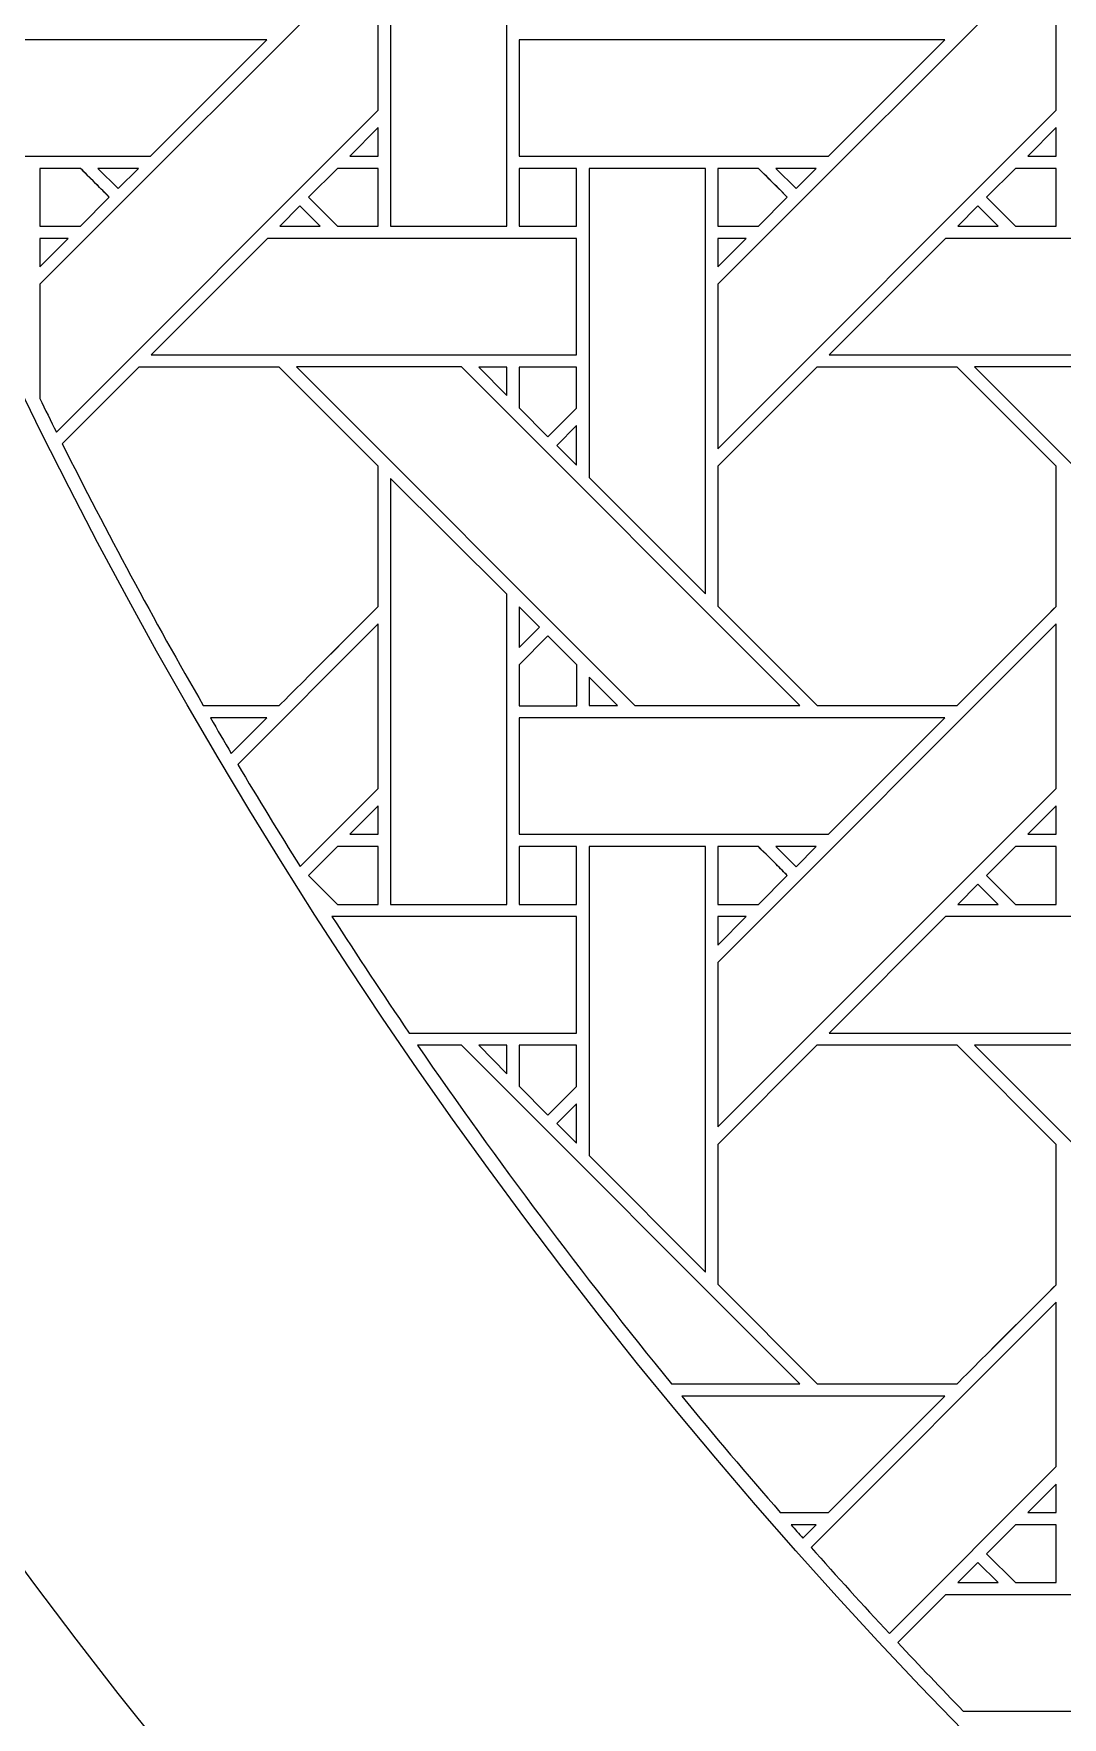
# Model space of a CAD drawing. Header units: inches. Extents: x 4.4 to 20.4, y 1.1 to 17.1.
# Drawn here: x 5.971 to 7.41, y 4.122 to 6.477 of the extents above; entities that cross this region are included whole.
import ezdxf

# ---------------------------------------------------------------- set-up
doc = ezdxf.new("R2010")
doc.units = ezdxf.units.IN
doc.header["$MEASUREMENT"] = 0
doc.layers.add('Design', color=7, linetype='Continuous', lineweight=0)

msp = doc.modelspace()

# ---------------------------------------------------------------- linework, layer by layer
at = {"layer": 'Design'}
for points, knots in [([(12.3829, 17.0948), (7.9646, 17.0948), (4.3829, 13.513), (4.3829, 9.0948), (4.3829, 4.6765), (7.9646, 1.0948), (12.3829, 1.0948), (16.8011, 1.0948), (20.3829, 4.6765), (20.3829, 9.0948), (20.3829, 13.513), (16.8011, 17.0948), (12.3829, 17.0948)], [0, 0, 0, 0, 1, 1, 1, 2, 2, 2, 3, 3, 3, 4, 4, 4, 4]), ([(12.3829, 16.2388), (8.4373, 16.2388), (5.2388, 13.0403), (5.2388, 9.0948), (5.2388, 5.1492), (8.4373, 1.9507), (12.3829, 1.9507), (16.3284, 1.9507), (19.5269, 5.1492), (19.5269, 9.0948), (19.5269, 13.0403), (16.3284, 16.2388), (12.3829, 16.2388)], [0, 0, 0, 0, 1, 1, 1, 2, 2, 2, 3, 3, 3, 4, 4, 4, 4]), ([(6.6329, 6.6419), (6.6329, 6.6419), (6.6329, 6.2082), (6.6329, 6.2082), (6.6329, 6.2082), (6.4701, 6.2082), (6.4701, 6.2082), (6.4701, 6.2082), (6.4701, 6.8041), (6.4701, 6.8041), (6.4701, 6.8041), (6.6329, 6.6419), (6.6329, 6.6419)], [0, 0, 0, 0, 1, 1, 1, 2, 2, 2, 3, 3, 3, 4, 4, 4, 4]), ([(5.9793, 5.9673), (5.9793, 5.9673), (5.9793, 6.1269), (5.9793, 6.1269), (5.9793, 6.1269), (6.453, 6.6005), (6.453, 6.6005), (6.453, 6.6005), (6.453, 6.3705), (6.453, 6.3705), (6.453, 6.3705), (6.0025, 5.92), (6.0025, 5.92), (5.9947, 5.9357), (5.987, 5.9515), (5.9793, 5.9673)], [0, 0, 0, 0, 1, 1, 1, 2, 2, 2, 3, 3, 3, 4, 4, 4, 5, 5, 5, 5]), ([(6.928, 6.1269), (6.928, 6.1269), (7.4017, 6.6005), (7.4017, 6.6005), (7.4017, 6.6005), (7.4017, 6.3705), (7.4017, 6.3705), (7.4017, 6.3705), (6.928, 5.8968), (6.928, 5.8968), (6.928, 5.8968), (6.928, 6.1269), (6.928, 6.1269)], [0, 0, 0, 0, 1, 1, 1, 2, 2, 2, 3, 3, 3, 4, 4, 4, 4]), ([(5.7574, 6.469), (5.7574, 6.469), (6.2972, 6.469), (6.2972, 6.469), (6.2972, 6.469), (6.1344, 6.3063), (6.1344, 6.3063), (6.1344, 6.3063), (5.8243, 6.3063), (5.8243, 6.3063), (5.8013, 6.3602), (5.779, 6.4144), (5.7574, 6.469)], [0, 0, 0, 0, 1, 1, 1, 2, 2, 2, 3, 3, 3, 4, 4, 4, 4]), ([(6.6502, 6.3063), (6.6502, 6.3063), (6.6502, 6.469), (6.6502, 6.469), (6.6502, 6.469), (7.2459, 6.469), (7.2459, 6.469), (7.2459, 6.469), (7.0832, 6.3063), (7.0832, 6.3063), (7.0832, 6.3063), (6.6502, 6.3063), (6.6502, 6.3063)], [0, 0, 0, 0, 1, 1, 1, 2, 2, 2, 3, 3, 3, 4, 4, 4, 4]), ([(6.4132, 6.3063), (6.4132, 6.3063), (6.453, 6.3461), (6.453, 6.3461), (6.453, 6.3461), (6.453, 6.3063), (6.453, 6.3063), (6.453, 6.3063), (6.4132, 6.3063), (6.4132, 6.3063)], [0, 0, 0, 0, 1, 1, 1, 2, 2, 2, 3, 3, 3, 3]), ([(7.3619, 6.3063), (7.3619, 6.3063), (7.4017, 6.3461), (7.4017, 6.3461), (7.4017, 6.3461), (7.4017, 6.3063), (7.4017, 6.3063), (7.4017, 6.3063), (7.3619, 6.3063), (7.3619, 6.3063)], [0, 0, 0, 0, 1, 1, 1, 2, 2, 2, 3, 3, 3, 3]), ([(5.9792, 6.289), (5.9792, 6.289), (6.0363, 6.289), (6.0363, 6.289), (6.0414, 6.2839), (6.0722, 6.2531), (6.0766, 6.2486), (6.0766, 6.2486), (6.0362, 6.2082), (6.0362, 6.2082), (6.0362, 6.2082), (5.9792, 6.2082), (5.9792, 6.2082), (5.9792, 6.2082), (5.9792, 6.289), (5.9792, 6.289)], [0, 0, 0, 0, 1, 1, 1, 2, 2, 2, 3, 3, 3, 4, 4, 4, 5, 5, 5, 5]), ([(6.0608, 6.2645), (6.0668, 6.2586), (6.0725, 6.2528), (6.0766, 6.2486), (6.0766, 6.2486), (6.0362, 6.2082), (6.0362, 6.2082), (6.0362, 6.2082), (5.9792, 6.2082), (5.9792, 6.2082), (5.9792, 6.2082), (5.9792, 6.289), (5.9792, 6.289), (5.9792, 6.289), (6.0363, 6.289), (6.0363, 6.289), (6.0417, 6.2837), (6.0516, 6.2738), (6.0608, 6.2645)], [0, 0, 0, 0, 1, 1, 1, 2, 2, 2, 3, 3, 3, 4, 4, 4, 5, 5, 5, 6, 6, 6, 6]), ([(6.0607, 6.289), (6.0607, 6.289), (6.1172, 6.289), (6.1172, 6.289), (6.1172, 6.289), (6.0889, 6.2608), (6.0889, 6.2608), (6.0889, 6.2608), (6.0607, 6.289), (6.0607, 6.289)], [0, 0, 0, 0, 1, 1, 1, 2, 2, 2, 3, 3, 3, 3]), ([(6.3959, 6.289), (6.3959, 6.289), (6.4529, 6.289), (6.4529, 6.289), (6.4529, 6.289), (6.4529, 6.2082), (6.4529, 6.2082), (6.4529, 6.2082), (6.3958, 6.2082), (6.3958, 6.2082), (6.3958, 6.2082), (6.3554, 6.2486), (6.3554, 6.2486), (6.3554, 6.2486), (6.3959, 6.289), (6.3959, 6.289)], [0, 0, 0, 0, 1, 1, 1, 2, 2, 2, 3, 3, 3, 4, 4, 4, 5, 5, 5, 5]), ([(6.3554, 6.2486), (6.3554, 6.2486), (6.3959, 6.289), (6.3959, 6.289), (6.3959, 6.289), (6.4529, 6.289), (6.4529, 6.289), (6.4529, 6.289), (6.4529, 6.2082), (6.4529, 6.2082), (6.4529, 6.2082), (6.3958, 6.2082), (6.3958, 6.2082), (6.3958, 6.2082), (6.3554, 6.2486), (6.3554, 6.2486)], [0, 0, 0, 0, 1, 1, 1, 2, 2, 2, 3, 3, 3, 4, 4, 4, 5, 5, 5, 5]), ([(6.6501, 6.289), (6.6501, 6.289), (6.7304, 6.289), (6.7304, 6.289), (6.7304, 6.289), (6.7304, 6.2082), (6.7304, 6.2082), (6.7304, 6.2082), (6.6501, 6.2082), (6.6501, 6.2082), (6.6501, 6.2082), (6.6501, 6.289), (6.6501, 6.289)], [0, 0, 0, 0, 1, 1, 1, 2, 2, 2, 3, 3, 3, 4, 4, 4, 4]), ([(6.7304, 6.289), (6.7304, 6.289), (6.7304, 6.2082), (6.7304, 6.2082), (6.7304, 6.2082), (6.6501, 6.2082), (6.6501, 6.2082), (6.6501, 6.2082), (6.6501, 6.289), (6.6501, 6.289), (6.6501, 6.289), (6.7304, 6.289), (6.7304, 6.289)], [0, 0, 0, 0, 1, 1, 1, 2, 2, 2, 3, 3, 3, 4, 4, 4, 4]), ([(6.9109, 6.289), (6.9109, 6.289), (6.9109, 5.6939), (6.9109, 5.6939), (6.9109, 5.6939), (6.748, 5.8568), (6.748, 5.8568), (6.748, 5.8568), (6.748, 6.289), (6.748, 6.289), (6.748, 6.289), (6.9109, 6.289), (6.9109, 6.289)], [0, 0, 0, 0, 1, 1, 1, 2, 2, 2, 3, 3, 3, 4, 4, 4, 4]), ([(6.985, 6.289), (6.9902, 6.2839), (7.021, 6.2531), (7.0254, 6.2486), (7.0254, 6.2486), (6.985, 6.2082), (6.985, 6.2082), (6.985, 6.2082), (6.928, 6.2082), (6.928, 6.2082), (6.928, 6.2082), (6.928, 6.289), (6.928, 6.289), (6.928, 6.289), (6.985, 6.289), (6.985, 6.289)], [0, 0, 0, 0, 1, 1, 1, 2, 2, 2, 3, 3, 3, 4, 4, 4, 5, 5, 5, 5]), ([(7.0111, 6.263), (7.0111, 6.263), (7.0254, 6.2486), (7.0254, 6.2486), (7.0254, 6.2486), (6.985, 6.2082), (6.985, 6.2082), (6.985, 6.2082), (6.928, 6.2082), (6.928, 6.2082), (6.928, 6.2082), (6.928, 6.289), (6.928, 6.289), (6.928, 6.289), (6.985, 6.289), (6.985, 6.289), (6.9907, 6.2834), (7.0014, 6.2727), (7.0111, 6.263)], [0, 0, 0, 0, 1, 1, 1, 2, 2, 2, 3, 3, 3, 4, 4, 4, 5, 5, 5, 6, 6, 6, 6]), ([(7.0095, 6.289), (7.0095, 6.289), (7.0659, 6.289), (7.0659, 6.289), (7.0659, 6.289), (7.0376, 6.2608), (7.0376, 6.2608), (7.0376, 6.2608), (7.0095, 6.289), (7.0095, 6.289)], [0, 0, 0, 0, 1, 1, 1, 2, 2, 2, 3, 3, 3, 3]), ([(7.3445, 6.2082), (7.3445, 6.2082), (7.3042, 6.2486), (7.3042, 6.2486), (7.3042, 6.2486), (7.3446, 6.289), (7.3446, 6.289), (7.3446, 6.289), (7.4017, 6.289), (7.4017, 6.289), (7.4017, 6.289), (7.4017, 6.2082), (7.4017, 6.2082), (7.4017, 6.2082), (7.3445, 6.2082), (7.3445, 6.2082)], [0, 0, 0, 0, 1, 1, 1, 2, 2, 2, 3, 3, 3, 4, 4, 4, 5, 5, 5, 5]), ([(7.3042, 6.2486), (7.3042, 6.2486), (7.3446, 6.289), (7.3446, 6.289), (7.3446, 6.289), (7.4017, 6.289), (7.4017, 6.289), (7.4017, 6.289), (7.4017, 6.2082), (7.4017, 6.2082), (7.4017, 6.2082), (7.3445, 6.2082), (7.3445, 6.2082), (7.3445, 6.2082), (7.3042, 6.2486), (7.3042, 6.2486)], [0, 0, 0, 0, 1, 1, 1, 2, 2, 2, 3, 3, 3, 4, 4, 4, 5, 5, 5, 5]), ([(6.3716, 6.2082), (6.3716, 6.2082), (6.3151, 6.2082), (6.3151, 6.2082), (6.3151, 6.2082), (6.3434, 6.2365), (6.3434, 6.2365), (6.3434, 6.2365), (6.3716, 6.2082), (6.3716, 6.2082)], [0, 0, 0, 0, 1, 1, 1, 2, 2, 2, 3, 3, 3, 3]), ([(7.3204, 6.2082), (7.3204, 6.2082), (7.2639, 6.2082), (7.2639, 6.2082), (7.2639, 6.2082), (7.2921, 6.2365), (7.2921, 6.2365), (7.2921, 6.2365), (7.3204, 6.2082), (7.3204, 6.2082)], [0, 0, 0, 0, 1, 1, 1, 2, 2, 2, 3, 3, 3, 3]), ([(6.0191, 6.1911), (6.0191, 6.1911), (5.9793, 6.1513), (5.9793, 6.1513), (5.9793, 6.1513), (5.9793, 6.1911), (5.9793, 6.1911), (5.9793, 6.1911), (6.0191, 6.1911), (6.0191, 6.1911)], [0, 0, 0, 0, 1, 1, 1, 2, 2, 2, 3, 3, 3, 3]), ([(6.1351, 6.0283), (6.1351, 6.0283), (6.298, 6.1911), (6.298, 6.1911), (6.298, 6.1911), (6.7304, 6.1911), (6.7304, 6.1911), (6.7304, 6.1911), (6.7304, 6.0283), (6.7304, 6.0283), (6.7304, 6.0283), (6.1351, 6.0283), (6.1351, 6.0283)], [0, 0, 0, 0, 1, 1, 1, 2, 2, 2, 3, 3, 3, 4, 4, 4, 4]), ([(6.9679, 6.1911), (6.9679, 6.1911), (6.928, 6.1513), (6.928, 6.1513), (6.928, 6.1513), (6.928, 6.1911), (6.928, 6.1911), (6.928, 6.1911), (6.9679, 6.1911), (6.9679, 6.1911)], [0, 0, 0, 0, 1, 1, 1, 2, 2, 2, 3, 3, 3, 3]), ([(7.2467, 6.1911), (7.2467, 6.1911), (7.6792, 6.1911), (7.6792, 6.1911), (7.6792, 6.1911), (7.6792, 6.0283), (7.6792, 6.0283), (7.6792, 6.0283), (7.0839, 6.0283), (7.0839, 6.0283), (7.0839, 6.0283), (7.2467, 6.1911), (7.2467, 6.1911)], [0, 0, 0, 0, 1, 1, 1, 2, 2, 2, 3, 3, 3, 4, 4, 4, 4]), ([(6.1179, 6.0111), (6.1179, 6.0111), (6.3142, 6.0111), (6.3142, 6.0111), (6.3142, 6.0111), (6.4529, 5.8724), (6.4529, 5.8724), (6.4529, 5.8724), (6.4529, 5.6762), (6.4529, 5.6762), (6.4351, 5.6582), (6.3232, 5.5465), (6.3142, 5.5375), (6.3142, 5.5375), (6.2081, 5.5375), (6.2081, 5.5375), (6.1389, 5.6574), (6.073, 5.7796), (6.0107, 5.9039), (6.0107, 5.9039), (6.1179, 6.0111), (6.1179, 6.0111)], [0, 0, 0, 0, 1, 1, 1, 2, 2, 2, 3, 3, 3, 4, 4, 4, 5, 5, 5, 6, 6, 6, 7, 7, 7, 7]), ([(6.2081, 5.5375), (6.1389, 5.6574), (6.073, 5.7796), (6.0107, 5.9039), (6.0107, 5.9039), (6.1179, 6.0111), (6.1179, 6.0111), (6.1179, 6.0111), (6.3142, 6.0111), (6.3142, 6.0111), (6.3142, 6.0111), (6.4529, 5.8724), (6.4529, 5.8724), (6.4529, 5.8724), (6.4529, 5.6762), (6.4529, 5.6762), (6.435, 5.6582), (6.3231, 5.5464), (6.3142, 5.5375), (6.3142, 5.5375), (6.2081, 5.5375), (6.2081, 5.5375)], [0, 0, 0, 0, 1, 1, 1, 2, 2, 2, 3, 3, 3, 4, 4, 4, 5, 5, 5, 6, 6, 6, 7, 7, 7, 7]), ([(6.3385, 6.0112), (6.3385, 6.0112), (6.5694, 6.0112), (6.5694, 6.0112), (6.5694, 6.0112), (7.043, 5.5375), (7.043, 5.5375), (7.043, 5.5375), (6.812, 5.5375), (6.812, 5.5375), (6.812, 5.5375), (6.3385, 6.0112), (6.3385, 6.0112)], [0, 0, 0, 0, 1, 1, 1, 2, 2, 2, 3, 3, 3, 4, 4, 4, 4]), ([(6.633, 6.0111), (6.633, 6.0111), (6.633, 5.9713), (6.633, 5.9713), (6.633, 5.9713), (6.5935, 6.0111), (6.5935, 6.0111), (6.5935, 6.0111), (6.633, 6.0111), (6.633, 6.0111)], [0, 0, 0, 0, 1, 1, 1, 2, 2, 2, 3, 3, 3, 3]), ([(6.7304, 6.0111), (6.7304, 6.0111), (6.7304, 5.9535), (6.7304, 5.9535), (6.7304, 5.9535), (6.6904, 5.9136), (6.6904, 5.9136), (6.6904, 5.9136), (6.6501, 5.9539), (6.6501, 5.9539), (6.6501, 5.9539), (6.6501, 6.0111), (6.6501, 6.0111), (6.6501, 6.0111), (6.7304, 6.0111), (6.7304, 6.0111)], [0, 0, 0, 0, 1, 1, 1, 2, 2, 2, 3, 3, 3, 4, 4, 4, 5, 5, 5, 5]), ([(6.6904, 5.9136), (6.6904, 5.9136), (6.6501, 5.9539), (6.6501, 5.9539), (6.6501, 5.9539), (6.6501, 6.0111), (6.6501, 6.0111), (6.6501, 6.0111), (6.7304, 6.0111), (6.7304, 6.0111), (6.7304, 6.0111), (6.7304, 5.9535), (6.7304, 5.9535), (6.7304, 5.9535), (6.6904, 5.9136), (6.6904, 5.9136)], [0, 0, 0, 0, 1, 1, 1, 2, 2, 2, 3, 3, 3, 4, 4, 4, 5, 5, 5, 5]), ([(7.0667, 6.0111), (7.0667, 6.0111), (7.2629, 6.0111), (7.2629, 6.0111), (7.2629, 6.0111), (7.4016, 5.8724), (7.4016, 5.8724), (7.4016, 5.8724), (7.4016, 5.6762), (7.4016, 5.6762), (7.3838, 5.6582), (7.2719, 5.5465), (7.2629, 5.5375), (7.2629, 5.5375), (7.0672, 5.5375), (7.0672, 5.5375), (7.0672, 5.5375), (6.928, 5.6767), (6.928, 5.6767), (6.928, 5.6767), (6.928, 5.8724), (6.928, 5.8724), (6.928, 5.8724), (7.0667, 6.0111), (7.0667, 6.0111)], [0, 0, 0, 0, 1, 1, 1, 2, 2, 2, 3, 3, 3, 4, 4, 4, 5, 5, 5, 6, 6, 6, 7, 7, 7, 8, 8, 8, 8]), ([(6.928, 5.8724), (6.928, 5.8724), (7.0667, 6.0111), (7.0667, 6.0111), (7.0667, 6.0111), (7.2629, 6.0111), (7.2629, 6.0111), (7.2629, 6.0111), (7.4016, 5.8724), (7.4016, 5.8724), (7.4016, 5.8724), (7.4016, 5.6762), (7.4016, 5.6762), (7.3836, 5.658), (7.2717, 5.5463), (7.2629, 5.5375), (7.2629, 5.5375), (7.0672, 5.5375), (7.0672, 5.5375), (7.0672, 5.5375), (6.928, 5.6767), (6.928, 5.6767), (6.928, 5.6767), (6.928, 5.8724), (6.928, 5.8724)], [0, 0, 0, 0, 1, 1, 1, 2, 2, 2, 3, 3, 3, 4, 4, 4, 5, 5, 5, 6, 6, 6, 7, 7, 7, 8, 8, 8, 8]), ([(7.5181, 6.0112), (7.5181, 6.0112), (7.9918, 5.5375), (7.9918, 5.5375), (7.9918, 5.5375), (7.7607, 5.5375), (7.7607, 5.5375), (7.7607, 5.5375), (7.2872, 6.0112), (7.2872, 6.0112), (7.2872, 6.0112), (7.5181, 6.0112), (7.5181, 6.0112)], [0, 0, 0, 0, 1, 1, 1, 2, 2, 2, 3, 3, 3, 4, 4, 4, 4]), ([(6.7304, 5.9293), (6.7304, 5.9293), (6.7304, 5.8741), (6.7304, 5.8741), (6.7304, 5.8741), (6.7027, 5.9015), (6.7027, 5.9015), (6.7027, 5.9015), (6.7304, 5.9293), (6.7304, 5.9293)], [0, 0, 0, 0, 1, 1, 1, 2, 2, 2, 3, 3, 3, 3]), ([(6.6329, 5.6932), (6.6329, 5.6932), (6.6329, 5.2595), (6.6329, 5.2595), (6.6329, 5.2595), (6.4701, 5.2595), (6.4701, 5.2595), (6.4701, 5.2595), (6.4701, 5.8553), (6.4701, 5.8553), (6.4701, 5.8553), (6.6329, 5.6932), (6.6329, 5.6932)], [0, 0, 0, 0, 1, 1, 1, 2, 2, 2, 3, 3, 3, 4, 4, 4, 4]), ([(6.6502, 5.6189), (6.6502, 5.6189), (6.6502, 5.6757), (6.6502, 5.6757), (6.6502, 5.6757), (6.6784, 5.6471), (6.6784, 5.6471), (6.6784, 5.6471), (6.6502, 5.6189), (6.6502, 5.6189)], [0, 0, 0, 0, 1, 1, 1, 2, 2, 2, 3, 3, 3, 3]), ([(6.2564, 5.4552), (6.2564, 5.4552), (6.453, 5.6518), (6.453, 5.6518), (6.453, 5.6518), (6.453, 5.4217), (6.453, 5.4217), (6.453, 5.4217), (6.3437, 5.3124), (6.3437, 5.3124), (6.314, 5.3596), (6.2849, 5.4073), (6.2564, 5.4552)], [0, 0, 0, 0, 1, 1, 1, 2, 2, 2, 3, 3, 3, 4, 4, 4, 4]), ([(6.6501, 5.5372), (6.6501, 5.5372), (6.6501, 5.5945), (6.6501, 5.5945), (6.6501, 5.5945), (6.6904, 5.6349), (6.6904, 5.6349), (6.6904, 5.6349), (6.7308, 5.5945), (6.7308, 5.5945), (6.7308, 5.5945), (6.7308, 5.5372), (6.7308, 5.5372), (6.7308, 5.5372), (6.6501, 5.5372), (6.6501, 5.5372)], [0, 0, 0, 0, 1, 1, 1, 2, 2, 2, 3, 3, 3, 4, 4, 4, 5, 5, 5, 5]), ([(6.6904, 5.6349), (6.6904, 5.6349), (6.7308, 5.5945), (6.7308, 5.5945), (6.7308, 5.5945), (6.7308, 5.5372), (6.7308, 5.5372), (6.7308, 5.5372), (6.6501, 5.5372), (6.6501, 5.5372), (6.6501, 5.5372), (6.6501, 5.5945), (6.6501, 5.5945), (6.6501, 5.5945), (6.6904, 5.6349), (6.6904, 5.6349)], [0, 0, 0, 0, 1, 1, 1, 2, 2, 2, 3, 3, 3, 4, 4, 4, 5, 5, 5, 5]), ([(6.928, 5.1782), (6.928, 5.1782), (7.4017, 5.6518), (7.4017, 5.6518), (7.4017, 5.6518), (7.4017, 5.4217), (7.4017, 5.4217), (7.4017, 5.4217), (6.928, 4.9481), (6.928, 4.9481), (6.928, 4.9481), (6.928, 5.1782), (6.928, 5.1782)], [0, 0, 0, 0, 1, 1, 1, 2, 2, 2, 3, 3, 3, 4, 4, 4, 4]), ([(6.7481, 5.5375), (6.7481, 5.5375), (6.7481, 5.5773), (6.7481, 5.5773), (6.7481, 5.5773), (6.7878, 5.5375), (6.7878, 5.5375), (6.7878, 5.5375), (6.7481, 5.5375), (6.7481, 5.5375)], [0, 0, 0, 0, 1, 1, 1, 2, 2, 2, 3, 3, 3, 3]), ([(6.2972, 5.5202), (6.2972, 5.5202), (6.2473, 5.4704), (6.2473, 5.4704), (6.2375, 5.4869), (6.2278, 5.5036), (6.2182, 5.5202), (6.2182, 5.5202), (6.2972, 5.5202), (6.2972, 5.5202)], [0, 0, 0, 0, 1, 1, 1, 2, 2, 2, 3, 3, 3, 3]), ([(6.6502, 5.3576), (6.6502, 5.3576), (6.6502, 5.5202), (6.6502, 5.5202), (6.6502, 5.5202), (7.2459, 5.5202), (7.2459, 5.5202), (7.2459, 5.5202), (7.0832, 5.3576), (7.0832, 5.3576), (7.0832, 5.3576), (6.6502, 5.3576), (6.6502, 5.3576)], [0, 0, 0, 0, 1, 1, 1, 2, 2, 2, 3, 3, 3, 4, 4, 4, 4]), ([(6.4132, 5.3576), (6.4132, 5.3576), (6.453, 5.3973), (6.453, 5.3973), (6.453, 5.3973), (6.453, 5.3576), (6.453, 5.3576), (6.453, 5.3576), (6.4132, 5.3576), (6.4132, 5.3576)], [0, 0, 0, 0, 1, 1, 1, 2, 2, 2, 3, 3, 3, 3]), ([(7.3619, 5.3576), (7.3619, 5.3576), (7.4017, 5.3973), (7.4017, 5.3973), (7.4017, 5.3973), (7.4017, 5.3576), (7.4017, 5.3576), (7.4017, 5.3576), (7.3619, 5.3576), (7.3619, 5.3576)], [0, 0, 0, 0, 1, 1, 1, 2, 2, 2, 3, 3, 3, 3]), ([(6.3554, 5.2998), (6.3554, 5.2998), (6.3959, 5.3403), (6.3959, 5.3403), (6.3959, 5.3403), (6.4529, 5.3403), (6.4529, 5.3403), (6.4529, 5.3403), (6.4529, 5.2595), (6.4529, 5.2595), (6.4529, 5.2595), (6.3958, 5.2595), (6.3958, 5.2595), (6.3958, 5.2595), (6.3554, 5.2998), (6.3554, 5.2998)], [0, 0, 0, 0, 1, 1, 1, 2, 2, 2, 3, 3, 3, 4, 4, 4, 5, 5, 5, 5]), ([(6.4529, 5.3403), (6.4529, 5.3403), (6.4529, 5.2595), (6.4529, 5.2595), (6.4529, 5.2595), (6.3958, 5.2595), (6.3958, 5.2595), (6.3958, 5.2595), (6.3554, 5.2998), (6.3554, 5.2998), (6.3554, 5.2998), (6.3959, 5.3403), (6.3959, 5.3403), (6.3959, 5.3403), (6.4529, 5.3403), (6.4529, 5.3403)], [0, 0, 0, 0, 1, 1, 1, 2, 2, 2, 3, 3, 3, 4, 4, 4, 5, 5, 5, 5]), ([(6.6501, 5.2595), (6.6501, 5.2595), (6.6501, 5.3403), (6.6501, 5.3403), (6.6501, 5.3403), (6.7304, 5.3403), (6.7304, 5.3403), (6.7304, 5.3403), (6.7304, 5.2595), (6.7304, 5.2595), (6.7304, 5.2595), (6.6501, 5.2595), (6.6501, 5.2595)], [0, 0, 0, 0, 1, 1, 1, 2, 2, 2, 3, 3, 3, 4, 4, 4, 4]), ([(6.7304, 5.3403), (6.7304, 5.3403), (6.7304, 5.2595), (6.7304, 5.2595), (6.7304, 5.2595), (6.6501, 5.2595), (6.6501, 5.2595), (6.6501, 5.2595), (6.6501, 5.3403), (6.6501, 5.3403), (6.6501, 5.3403), (6.7304, 5.3403), (6.7304, 5.3403)], [0, 0, 0, 0, 1, 1, 1, 2, 2, 2, 3, 3, 3, 4, 4, 4, 4]), ([(6.748, 5.3403), (6.748, 5.3403), (6.9109, 5.3403), (6.9109, 5.3403), (6.9109, 5.3403), (6.9109, 4.7452), (6.9109, 4.7452), (6.9109, 4.7452), (6.748, 4.9081), (6.748, 4.9081), (6.748, 4.9081), (6.748, 5.3403), (6.748, 5.3403)], [0, 0, 0, 0, 1, 1, 1, 2, 2, 2, 3, 3, 3, 4, 4, 4, 4]), ([(6.985, 5.3403), (6.9902, 5.3351), (7.021, 5.3043), (7.0254, 5.2999), (7.0254, 5.2999), (6.985, 5.2595), (6.985, 5.2595), (6.985, 5.2595), (6.928, 5.2595), (6.928, 5.2595), (6.928, 5.2595), (6.928, 5.3403), (6.928, 5.3403), (6.928, 5.3403), (6.985, 5.3403), (6.985, 5.3403)], [0, 0, 0, 0, 1, 1, 1, 2, 2, 2, 3, 3, 3, 4, 4, 4, 5, 5, 5, 5]), ([(7.0096, 5.3158), (7.0155, 5.3098), (7.0212, 5.3041), (7.0254, 5.2999), (7.0254, 5.2999), (6.985, 5.2595), (6.985, 5.2595), (6.985, 5.2595), (6.928, 5.2595), (6.928, 5.2595), (6.928, 5.2595), (6.928, 5.3403), (6.928, 5.3403), (6.928, 5.3403), (6.985, 5.3403), (6.985, 5.3403), (6.9904, 5.3349), (7.0003, 5.3251), (7.0096, 5.3158)], [0, 0, 0, 0, 1, 1, 1, 2, 2, 2, 3, 3, 3, 4, 4, 4, 5, 5, 5, 6, 6, 6, 6]), ([(7.0095, 5.3403), (7.0095, 5.3403), (7.0659, 5.3403), (7.0659, 5.3403), (7.0659, 5.3403), (7.0376, 5.3121), (7.0376, 5.3121), (7.0376, 5.3121), (7.0095, 5.3403), (7.0095, 5.3403)], [0, 0, 0, 0, 1, 1, 1, 2, 2, 2, 3, 3, 3, 3]), ([(7.3445, 5.2595), (7.3445, 5.2595), (7.3042, 5.2998), (7.3042, 5.2998), (7.3042, 5.2998), (7.3446, 5.3403), (7.3446, 5.3403), (7.3446, 5.3403), (7.4017, 5.3403), (7.4017, 5.3403), (7.4017, 5.3403), (7.4017, 5.2595), (7.4017, 5.2595), (7.4017, 5.2595), (7.3445, 5.2595), (7.3445, 5.2595)], [0, 0, 0, 0, 1, 1, 1, 2, 2, 2, 3, 3, 3, 4, 4, 4, 5, 5, 5, 5]), ([(7.3042, 5.2998), (7.3042, 5.2998), (7.3446, 5.3403), (7.3446, 5.3403), (7.3446, 5.3403), (7.4017, 5.3403), (7.4017, 5.3403), (7.4017, 5.3403), (7.4017, 5.2595), (7.4017, 5.2595), (7.4017, 5.2595), (7.3445, 5.2595), (7.3445, 5.2595), (7.3445, 5.2595), (7.3042, 5.2998), (7.3042, 5.2998)], [0, 0, 0, 0, 1, 1, 1, 2, 2, 2, 3, 3, 3, 4, 4, 4, 5, 5, 5, 5]), ([(7.3204, 5.2595), (7.3204, 5.2595), (7.2639, 5.2595), (7.2639, 5.2595), (7.2639, 5.2595), (7.2921, 5.2878), (7.2921, 5.2878), (7.2921, 5.2878), (7.3204, 5.2595), (7.3204, 5.2595)], [0, 0, 0, 0, 1, 1, 1, 2, 2, 2, 3, 3, 3, 3]), ([(6.3882, 5.2424), (6.3882, 5.2424), (6.7304, 5.2424), (6.7304, 5.2424), (6.7304, 5.2424), (6.7304, 5.0795), (6.7304, 5.0795), (6.7304, 5.0795), (6.4963, 5.0795), (6.4963, 5.0795), (6.4596, 5.1333), (6.4235, 5.1876), (6.3882, 5.2424)], [0, 0, 0, 0, 1, 1, 1, 2, 2, 2, 3, 3, 3, 4, 4, 4, 4]), ([(6.9679, 5.2424), (6.9679, 5.2424), (6.928, 5.2025), (6.928, 5.2025), (6.928, 5.2025), (6.928, 5.2424), (6.928, 5.2424), (6.928, 5.2424), (6.9679, 5.2424), (6.9679, 5.2424)], [0, 0, 0, 0, 1, 1, 1, 2, 2, 2, 3, 3, 3, 3]), ([(7.2467, 5.2424), (7.2467, 5.2424), (7.6792, 5.2424), (7.6792, 5.2424), (7.6792, 5.2424), (7.6792, 5.0795), (7.6792, 5.0795), (7.6792, 5.0795), (7.0839, 5.0795), (7.0839, 5.0795), (7.0839, 5.0795), (7.2467, 5.2424), (7.2467, 5.2424)], [0, 0, 0, 0, 1, 1, 1, 2, 2, 2, 3, 3, 3, 4, 4, 4, 4]), ([(7.043, 4.5888), (7.043, 4.5888), (6.8635, 4.5888), (6.8635, 4.5888), (6.7387, 4.7415), (6.62, 4.8995), (6.508, 5.0624), (6.508, 5.0624), (6.5694, 5.0624), (6.5694, 5.0624), (6.5694, 5.0624), (7.043, 4.5888), (7.043, 4.5888)], [0, 0, 0, 0, 1, 1, 1, 2, 2, 2, 3, 3, 3, 4, 4, 4, 4]), ([(6.5935, 5.0624), (6.5935, 5.0624), (6.633, 5.0624), (6.633, 5.0624), (6.633, 5.0624), (6.633, 5.0226), (6.633, 5.0226), (6.633, 5.0226), (6.5935, 5.0624), (6.5935, 5.0624)], [0, 0, 0, 0, 1, 1, 1, 2, 2, 2, 3, 3, 3, 3]), ([(6.7304, 5.0624), (6.7304, 5.0624), (6.7304, 5.0048), (6.7304, 5.0048), (6.7304, 5.0048), (6.6904, 4.9648), (6.6904, 4.9648), (6.6904, 4.9648), (6.6501, 5.0052), (6.6501, 5.0052), (6.6501, 5.0052), (6.6501, 5.0624), (6.6501, 5.0624), (6.6501, 5.0624), (6.7304, 5.0624), (6.7304, 5.0624)], [0, 0, 0, 0, 1, 1, 1, 2, 2, 2, 3, 3, 3, 4, 4, 4, 5, 5, 5, 5]), ([(6.7304, 5.0048), (6.7304, 5.0048), (6.6904, 4.9648), (6.6904, 4.9648), (6.6904, 4.9648), (6.6501, 5.0052), (6.6501, 5.0052), (6.6501, 5.0052), (6.6501, 5.0624), (6.6501, 5.0624), (6.6501, 5.0624), (6.7304, 5.0624), (6.7304, 5.0624), (6.7304, 5.0624), (6.7304, 5.0048), (6.7304, 5.0048)], [0, 0, 0, 0, 1, 1, 1, 2, 2, 2, 3, 3, 3, 4, 4, 4, 5, 5, 5, 5]), ([(7.0667, 5.0624), (7.0667, 5.0624), (7.2629, 5.0624), (7.2629, 5.0624), (7.2629, 5.0624), (7.4016, 4.9237), (7.4016, 4.9237), (7.4016, 4.9237), (7.4016, 4.7274), (7.4016, 4.7274), (7.3838, 4.7095), (7.2719, 4.5978), (7.2629, 4.5888), (7.2629, 4.5888), (7.0672, 4.5888), (7.0672, 4.5888), (7.0672, 4.5888), (6.928, 4.728), (6.928, 4.728), (6.928, 4.728), (6.928, 4.9237), (6.928, 4.9237), (6.928, 4.9237), (7.0667, 5.0624), (7.0667, 5.0624)], [0, 0, 0, 0, 1, 1, 1, 2, 2, 2, 3, 3, 3, 4, 4, 4, 5, 5, 5, 6, 6, 6, 7, 7, 7, 8, 8, 8, 8]), ([(6.928, 4.728), (6.928, 4.728), (6.928, 4.9237), (6.928, 4.9237), (6.928, 4.9237), (7.0667, 5.0624), (7.0667, 5.0624), (7.0667, 5.0624), (7.2629, 5.0624), (7.2629, 5.0624), (7.2629, 5.0624), (7.4016, 4.9237), (7.4016, 4.9237), (7.4016, 4.9237), (7.4016, 4.7274), (7.4016, 4.7274), (7.3836, 4.7093), (7.2717, 4.5976), (7.2629, 4.5888), (7.2629, 4.5888), (7.0672, 4.5888), (7.0672, 4.5888), (7.0672, 4.5888), (6.928, 4.728), (6.928, 4.728)], [0, 0, 0, 0, 1, 1, 1, 2, 2, 2, 3, 3, 3, 4, 4, 4, 5, 5, 5, 6, 6, 6, 7, 7, 7, 8, 8, 8, 8]), ([(7.2872, 5.0624), (7.2872, 5.0624), (7.5181, 5.0624), (7.5181, 5.0624), (7.5181, 5.0624), (7.9918, 4.5888), (7.9918, 4.5888), (7.9918, 4.5888), (7.7607, 4.5888), (7.7607, 4.5888), (7.7607, 4.5888), (7.2872, 5.0624), (7.2872, 5.0624)], [0, 0, 0, 0, 1, 1, 1, 2, 2, 2, 3, 3, 3, 4, 4, 4, 4]), ([(6.7304, 4.9806), (6.7304, 4.9806), (6.7304, 4.9254), (6.7304, 4.9254), (6.7304, 4.9254), (6.7027, 4.9528), (6.7027, 4.9528), (6.7027, 4.9528), (6.7304, 4.9806), (6.7304, 4.9806)], [0, 0, 0, 0, 1, 1, 1, 2, 2, 2, 3, 3, 3, 3]), ([(7.4017, 4.703), (7.4017, 4.703), (7.4017, 4.473), (7.4017, 4.473), (7.4017, 4.473), (7.1682, 4.2395), (7.1682, 4.2395), (7.1312, 4.2793), (7.0947, 4.3194), (7.0586, 4.36), (7.0586, 4.36), (7.4017, 4.703), (7.4017, 4.703)], [0, 0, 0, 0, 1, 1, 1, 2, 2, 2, 3, 3, 3, 4, 4, 4, 4]), ([(6.8776, 4.5715), (6.8776, 4.5715), (7.2459, 4.5715), (7.2459, 4.5715), (7.2459, 4.5715), (7.0831, 4.4088), (7.0831, 4.4088), (7.0831, 4.4088), (7.0156, 4.4088), (7.0156, 4.4088), (6.9688, 4.4624), (6.9228, 4.5166), (6.8776, 4.5715)], [0, 0, 0, 0, 1, 1, 1, 2, 2, 2, 3, 3, 3, 4, 4, 4, 4]), ([(7.3619, 4.4089), (7.3619, 4.4089), (7.4017, 4.4486), (7.4017, 4.4486), (7.4017, 4.4486), (7.4017, 4.4089), (7.4017, 4.4089), (7.4017, 4.4089), (7.3619, 4.4089), (7.3619, 4.4089)], [0, 0, 0, 0, 1, 1, 1, 2, 2, 2, 3, 3, 3, 3]), ([(7.0471, 4.3729), (7.0416, 4.3791), (7.0362, 4.3853), (7.0307, 4.3916), (7.0307, 4.3916), (7.0659, 4.3916), (7.0659, 4.3916), (7.0659, 4.3916), (7.0471, 4.3729), (7.0471, 4.3729)], [0, 0, 0, 0, 1, 1, 1, 2, 2, 2, 3, 3, 3, 3]), ([(7.3042, 4.3511), (7.3042, 4.3511), (7.3446, 4.3915), (7.3446, 4.3915), (7.3446, 4.3915), (7.4017, 4.3915), (7.4017, 4.3915), (7.4017, 4.3915), (7.4017, 4.3107), (7.4017, 4.3107), (7.4017, 4.3107), (7.3445, 4.3107), (7.3445, 4.3107), (7.3445, 4.3107), (7.3042, 4.3511), (7.3042, 4.3511)], [0, 0, 0, 0, 1, 1, 1, 2, 2, 2, 3, 3, 3, 4, 4, 4, 5, 5, 5, 5]), ([(7.3042, 4.3511), (7.3042, 4.3511), (7.3446, 4.3915), (7.3446, 4.3915), (7.3446, 4.3915), (7.4017, 4.3915), (7.4017, 4.3915), (7.4017, 4.3915), (7.4017, 4.3107), (7.4017, 4.3107), (7.4017, 4.3107), (7.3445, 4.3107), (7.3445, 4.3107), (7.3445, 4.3107), (7.3042, 4.3511), (7.3042, 4.3511)], [0, 0, 0, 0, 1, 1, 1, 2, 2, 2, 3, 3, 3, 4, 4, 4, 5, 5, 5, 5]), ([(7.3204, 4.3108), (7.3204, 4.3108), (7.2639, 4.3108), (7.2639, 4.3108), (7.2639, 4.3108), (7.2921, 4.339), (7.2921, 4.339), (7.2921, 4.339), (7.3204, 4.3108), (7.3204, 4.3108)], [0, 0, 0, 0, 1, 1, 1, 2, 2, 2, 3, 3, 3, 3]), ([(7.2717, 4.1308), (7.2409, 4.1626), (7.2103, 4.1946), (7.18, 4.227), (7.18, 4.227), (7.2467, 4.2936), (7.2467, 4.2936), (7.2467, 4.2936), (7.6792, 4.2936), (7.6792, 4.2936), (7.6792, 4.2936), (7.6792, 4.1308), (7.6792, 4.1308), (7.6792, 4.1308), (7.2717, 4.1308), (7.2717, 4.1308)], [0, 0, 0, 0, 1, 1, 1, 2, 2, 2, 3, 3, 3, 4, 4, 4, 5, 5, 5, 5])]:
    msp.add_open_spline(points, degree=3, knots=knots, dxfattribs=at)

doc.saveas('drawing.dxf')
